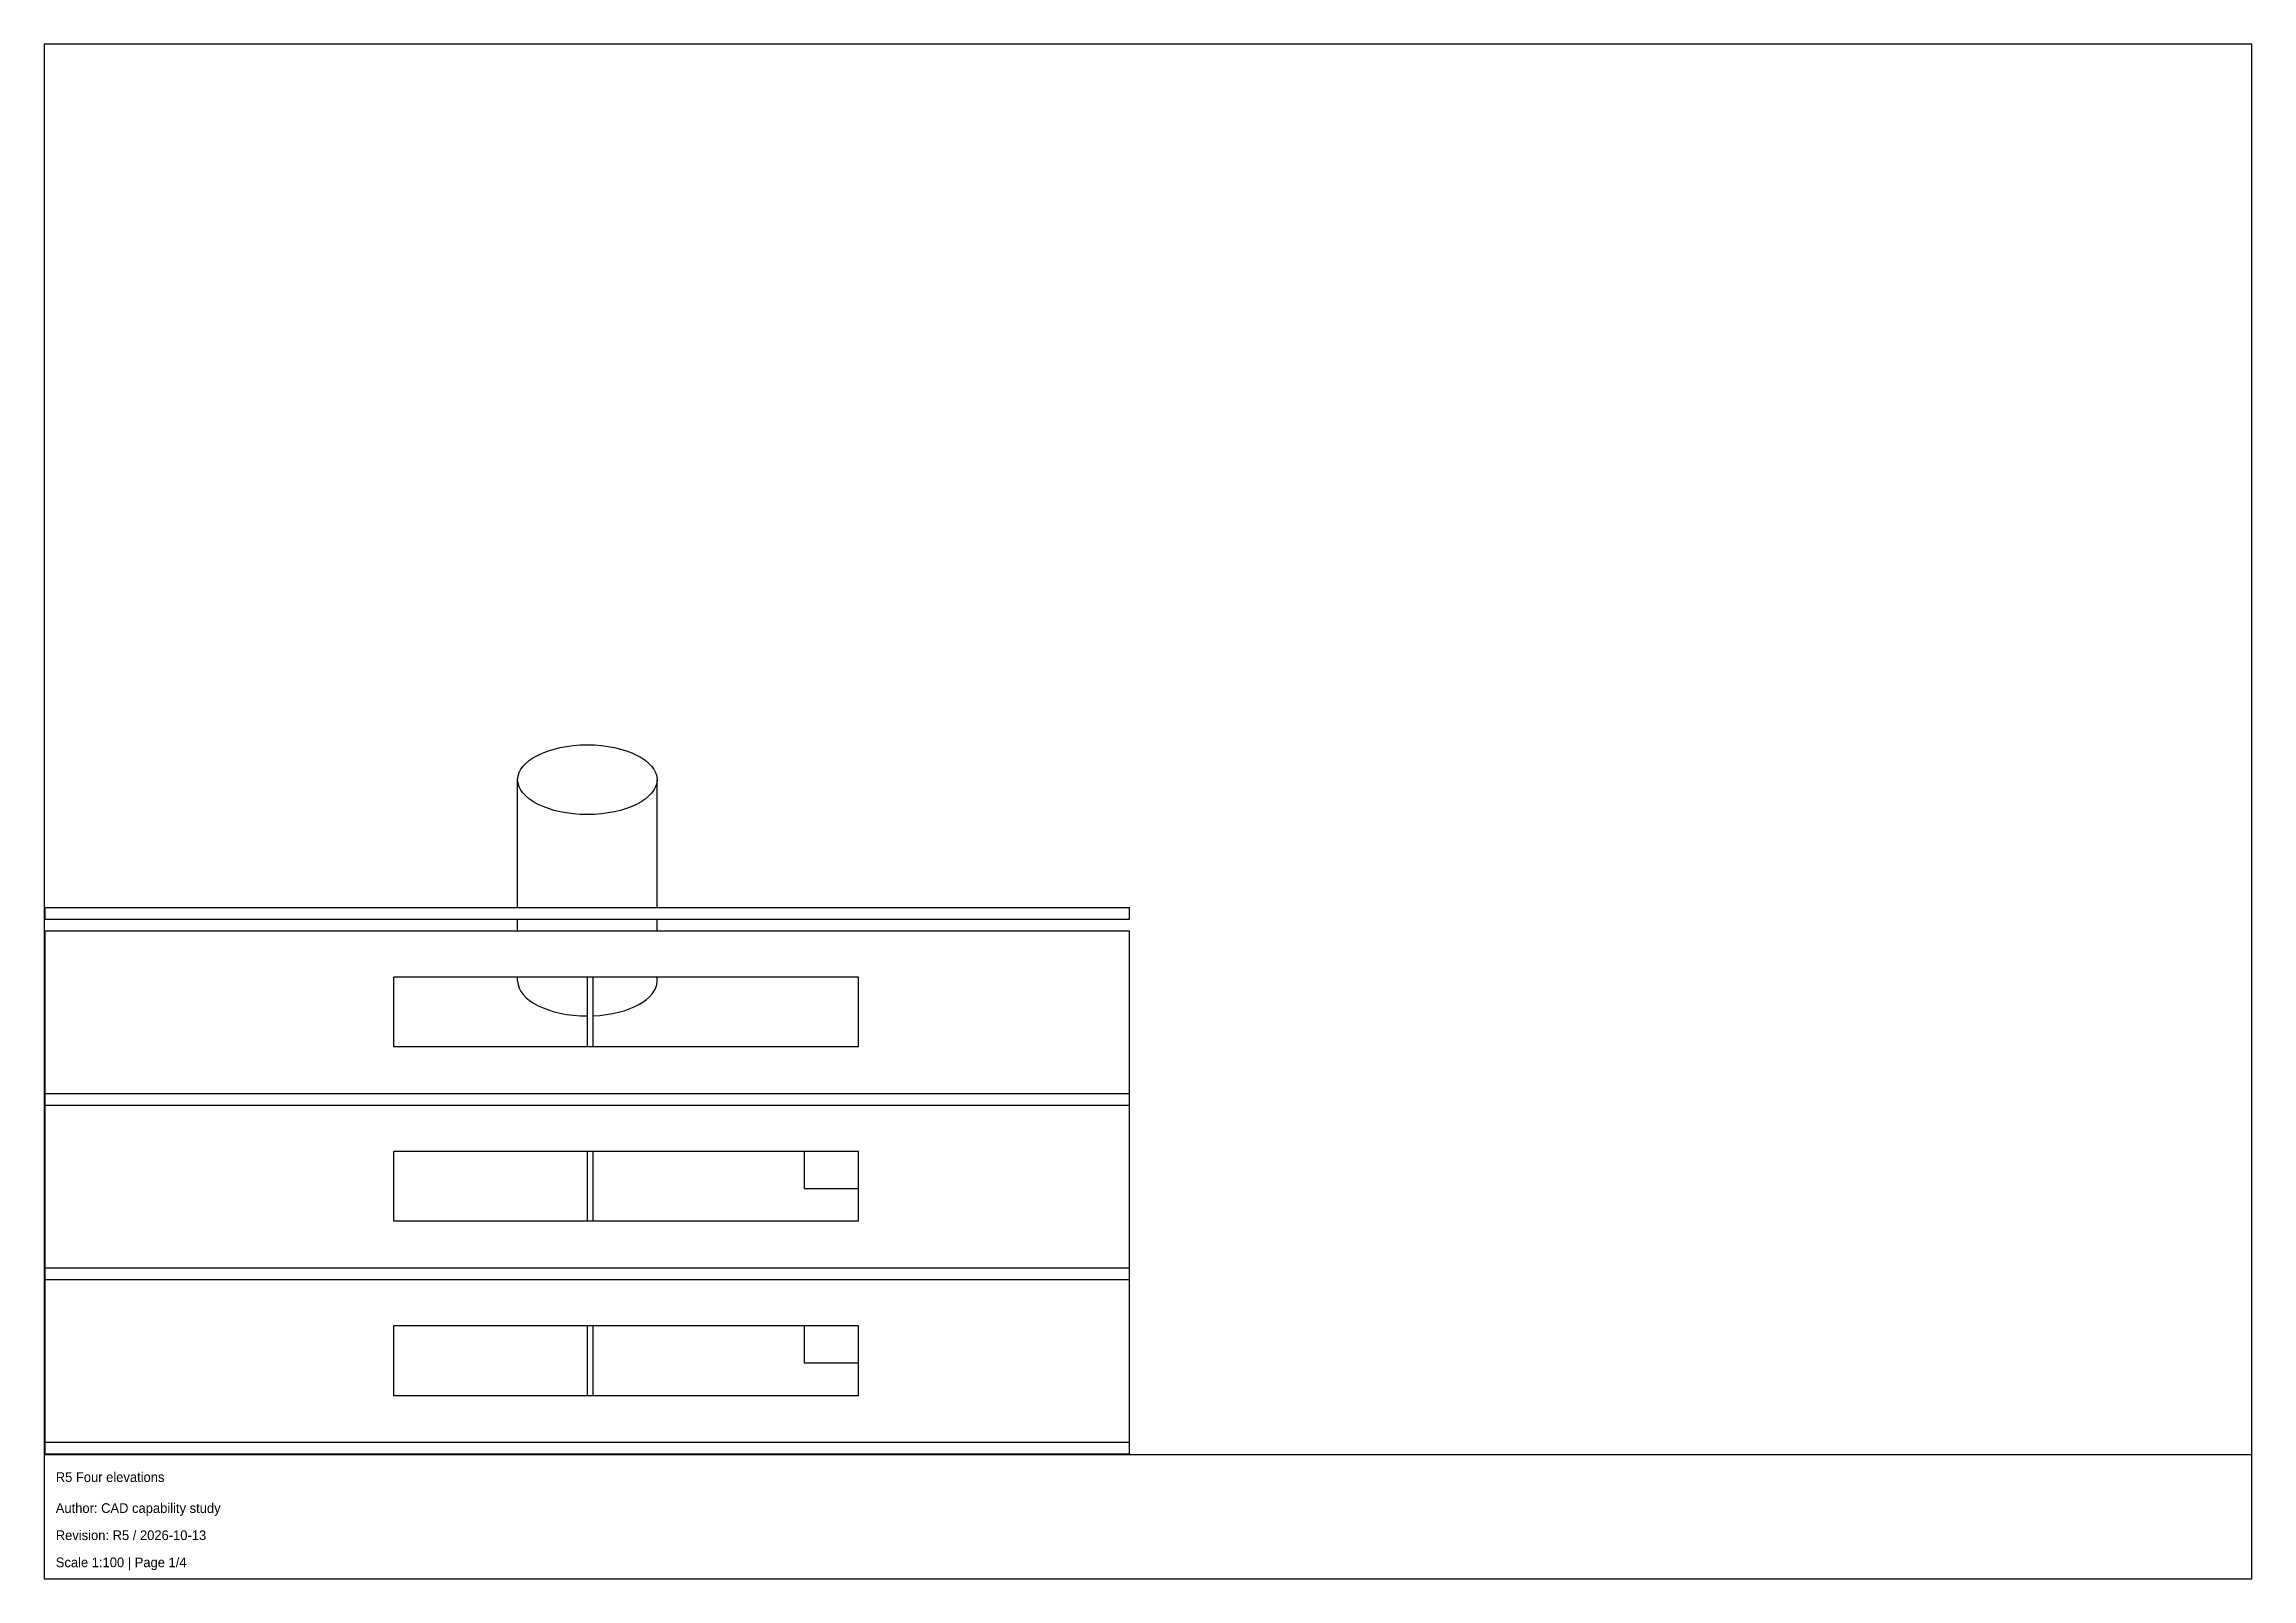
# Model space of a CAD drawing. Header units: millimetres. Extents: x 56012 to 56582, y 12 to 408.
import ezdxf

# ---------------------------------------------------------------- set-up
doc = ezdxf.new("R2010")
doc.units = ezdxf.units.MM
doc.layers.add('90 Derived drawings', color=7, linetype='CONTINUOUS', lineweight=25, true_color=0x202020)
doc.layers.add('Default', color=7, linetype='CONTINUOUS', lineweight=25, true_color=0x4f8cff)

msp = doc.modelspace()

# ---------------------------------------------------------------- linework, layer by layer
at = {"layer": '90 Derived drawings', "linetype": 'CONTINUOUS', "lineweight": 25, "true_color": 0x202020}
for p, q in [((56134.25, 185.25), (56134.25, 218.21)), ((56170.25, 185.25), (56170.25, 218.21)), ((56012.25, 182.25), (56012.25, 185.25)), ((56012.25, 185.25), (56292.25, 185.25)), ((56292.25, 182.25), (56292.25, 185.25)), ((56012.25, 182.25), (56292.25, 182.25)), ((56012.25, 137.25), (56012.25, 179.25)), ((56012.25, 179.25), (56292.25, 179.25)), ((56134.25, 179.25), (56134.25, 182.25)), ((56170.25, 179.25), (56170.25, 182.25)), ((56292.25, 137.25), (56292.25, 179.25)), ((56102.25, 149.25), (56102.25, 167.25)), ((56134.25, 167.25), (56102.25, 167.25)), ((56222.25, 167.25), (56102.25, 167.25)), ((56134.25, 166.25), (56134.25, 167.25)), ((56152.25, 149.25), (56152.25, 167.25)), ((56153.75, 149.25), (56153.75, 167.25)), ((56222.25, 167.25), (56170.25, 167.25)), ((56170.25, 166.25), (56170.25, 167.25)), ((56222.25, 149.25), (56222.25, 167.25)), ((56152.25, 149.25), (56102.25, 149.25)), ((56222.25, 149.25), (56102.25, 149.25)), ((56222.25, 149.25), (56153.75, 149.25)), ((56012.25, 134.25), (56012.25, 137.25)), ((56012.25, 137.25), (56292.25, 137.25)), ((56012.25, 137.25), (56292.25, 137.25)), ((56292.25, 134.25), (56292.25, 137.25)), ((56012.25, 92.25), (56012.25, 134.25)), ((56012.25, 134.25), (56292.25, 134.25)), ((56012.25, 134.25), (56292.25, 134.25)), ((56292.25, 92.25), (56292.25, 134.25)), ((56102.25, 104.25), (56102.25, 122.25)), ((56152.25, 122.25), (56102.25, 122.25)), ((56222.25, 122.25), (56102.25, 122.25)), ((56152.25, 104.25), (56152.25, 122.25)), ((56208.25, 122.25), (56153.75, 122.25)), ((56153.75, 104.25), (56153.75, 122.25)), ((56208.25, 122.25), (56208.25, 112.75)), ((56222.25, 104.25), (56222.25, 122.25)), ((56208.25, 112.75), (56222.25, 112.75)), ((56222.25, 104.25), (56222.25, 112.75)), ((56152.25, 104.25), (56102.25, 104.25)), ((56222.25, 104.25), (56102.25, 104.25)), ((56222.25, 104.25), (56153.75, 104.25)), ((56012.25, 89.25), (56012.25, 92.25)), ((56012.25, 92.25), (56292.25, 92.25)), ((56012.25, 92.25), (56292.25, 92.25)), ((56292.25, 89.25), (56292.25, 92.25)), ((56012.25, 47.25), (56012.25, 89.25)), ((56012.25, 89.25), (56292.25, 89.25)), ((56012.25, 89.25), (56292.25, 89.25)), ((56292.25, 47.25), (56292.25, 89.25)), ((56102.25, 59.25), (56102.25, 77.25)), ((56152.25, 77.25), (56102.25, 77.25)), ((56222.25, 77.25), (56102.25, 77.25)), ((56152.25, 59.25), (56152.25, 77.25)), ((56208.25, 77.25), (56153.75, 77.25)), ((56153.75, 59.25), (56153.75, 77.25)), ((56208.25, 77.25), (56208.25, 67.75)), ((56222.25, 59.25), (56222.25, 77.25)), ((56208.25, 67.75), (56222.25, 67.75)), ((56222.25, 59.25), (56222.25, 67.75)), ((56152.25, 59.25), (56102.25, 59.25)), ((56222.25, 59.25), (56102.25, 59.25)), ((56222.25, 59.25), (56153.75, 59.25)), ((56012.25, 44.25), (56012.25, 47.25)), ((56012.25, 47.25), (56292.25, 47.25)), ((56012.25, 47.25), (56292.25, 47.25)), ((56292.25, 44.25), (56292.25, 47.25)), ((56012.25, 44.25), (56292.25, 44.25))]:
    msp.add_line(p, q, dxfattribs=at)
msp.add_ellipse((56152.25, 218.21), major_axis=(18, 0), ratio=0.5, dxfattribs=at)
for start_param, end_param in [(3.141593, 4.712389), (4.795819, 0)]:
    msp.add_ellipse((56152.25, 166.25), major_axis=(18, 0), ratio=0.5, start_param=start_param, end_param=end_param, dxfattribs=at)
at = {"layer": 'Default', "linetype": 'CONTINUOUS', "lineweight": 25, "true_color": 0x4f8cff}
for points in [[(56012, 12), (56582, 12), (56582, 408), (56012, 408)], [(56012, 12), (56582, 12), (56582, 44), (56012, 44)]]:
    msp.add_lwpolyline(points, close=True, dxfattribs=at)

# ---------------------------------------------------------------- texts
for s, p in [('R5 Four elevations', (56015, 37)), ('Author: CAD capability study', (56015, 29)), ('Revision: R5 / 2026-10-13', (56015, 22)), ('Scale 1:100 | Page 1/4', (56015, 15))]:
    msp.add_text(s, height=2.5, dxfattribs=at).set_placement(p)

doc.saveas('drawing.dxf')
